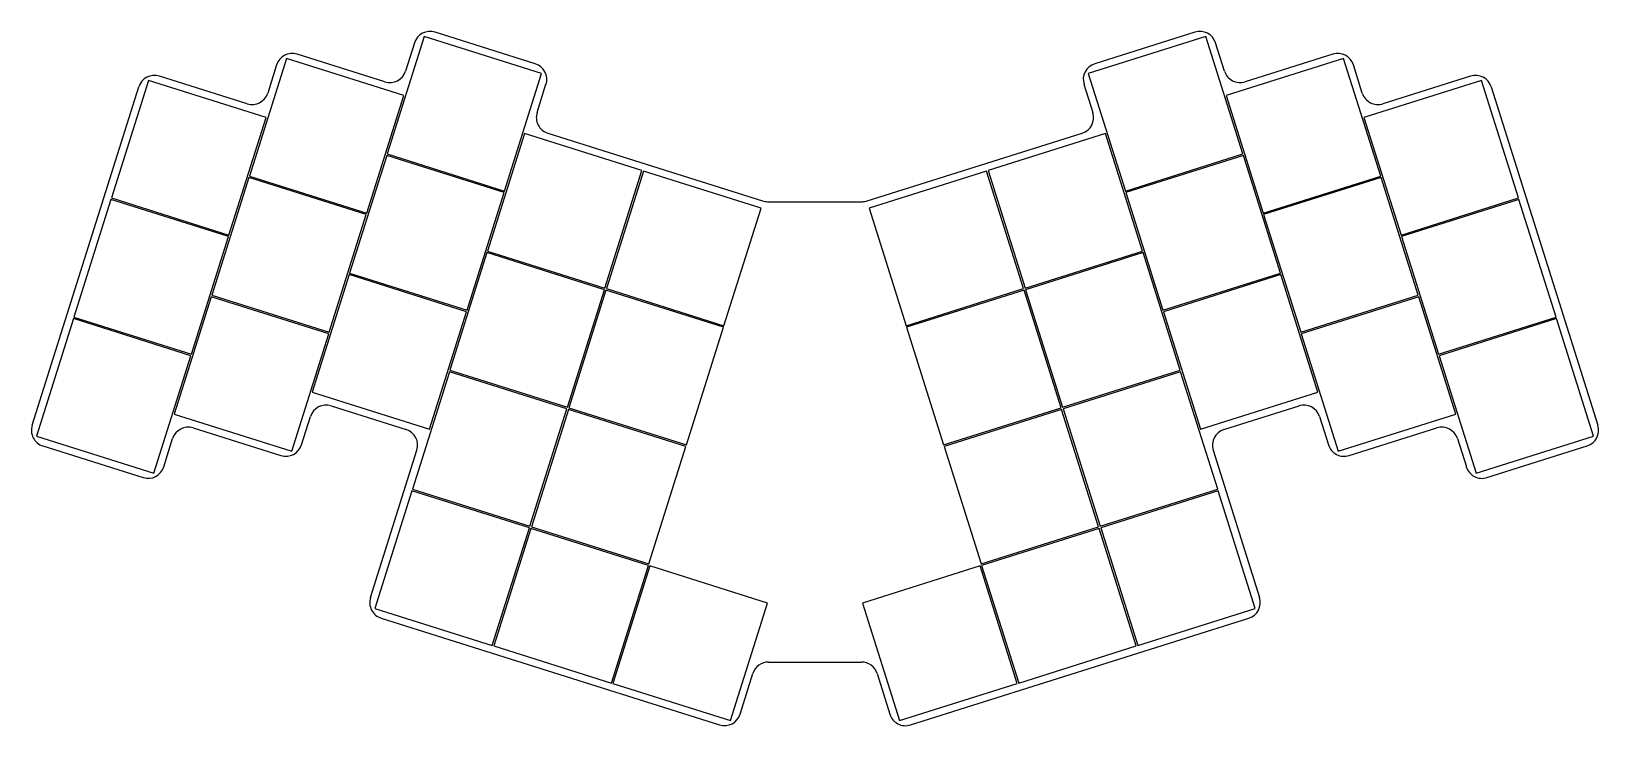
# Model space of a CAD drawing. Header units: millimetres. Extents: x 53 to 291, y -176 to -70.
import ezdxf

# ---------------------------------------------------------------- set-up
doc = ezdxf.new("R2010")
doc.units = ezdxf.units.MM

msp = doc.modelspace()

# ---------------------------------------------------------------- linework, layer by layer
for p, q in [((112.56, -70.75), (106.92, -88.63)), ((130.44, -76.39), (112.56, -70.75)), ((129.47, -74.9), (114.21, -70.09)), ((231.53, -70.75), (213.65, -76.39)), ((229.88, -70.09), (214.63, -74.9)), ((237.17, -88.63), (231.53, -70.75)), ((106.58, -77.64), (93.23, -73.43)), ((111.07, -71.72), (109.72, -76.01)), ((234.37, -76.01), (233.02, -71.72)), ((250.86, -73.43), (237.51, -77.64)), ((91.58, -74.09), (85.95, -91.98)), ((90.1, -75.07), (88.74, -79.36)), ((109.47, -79.73), (91.58, -74.09)), ((252.51, -74.09), (234.63, -79.73)), ((258.15, -91.98), (252.51, -74.09)), ((255.35, -79.36), (254, -75.07)), ((52.88, -129.91), (69.12, -78.41)), ((70.61, -77.44), (64.97, -95.32)), ((88.49, -83.08), (70.61, -77.44)), ((85.61, -80.99), (72.26, -76.78)), ((124.8, -94.27), (130.44, -76.39)), ((129.75, -82.33), (131.1, -78.03)), ((212.99, -78.03), (214.35, -82.33)), ((213.65, -76.39), (219.29, -94.27)), ((273.49, -77.44), (255.61, -83.08)), ((271.84, -76.78), (258.49, -80.99)), ((279.13, -95.32), (273.49, -77.44)), ((274.98, -78.41), (291.21, -129.91)), ((103.83, -97.61), (109.47, -79.73)), ((234.63, -79.73), (240.27, -97.61)), ((82.85, -100.96), (88.49, -83.08)), ((255.61, -83.08), (261.25, -100.96)), ((127.82, -85.52), (122.19, -103.4)), ((145.71, -91.16), (127.82, -85.52)), ((131.38, -85.46), (164.08, -95.77)), ((180.01, -95.77), (212.71, -85.46)), ((216.27, -85.52), (198.39, -91.16)), ((221.91, -103.4), (216.27, -85.52)), ((106.85, -88.87), (101.21, -106.75)), ((124.73, -94.51), (106.85, -88.87)), ((106.92, -88.63), (124.8, -94.27)), ((219.29, -94.27), (237.17, -88.63)), ((237.25, -88.87), (219.37, -94.51)), ((242.89, -106.75), (237.25, -88.87)), ((85.87, -92.21), (80.23, -110.1)), ((103.75, -97.85), (85.87, -92.21)), ((85.95, -91.98), (103.83, -97.61)), ((140.07, -109.04), (145.71, -91.16)), ((145.95, -91.23), (140.31, -109.12)), ((163.83, -96.87), (145.95, -91.23)), ((198.15, -91.23), (180.27, -96.87)), ((203.79, -109.12), (198.15, -91.23)), ((198.39, -91.16), (204.03, -109.04)), ((240.27, -97.61), (258.15, -91.98)), ((258.23, -92.21), (240.34, -97.85)), ((263.86, -110.1), (258.23, -92.21)), ((64.97, -95.32), (82.85, -100.96)), ((119.09, -112.39), (124.73, -94.51)), ((219.37, -94.51), (225, -112.39)), ((261.25, -100.96), (279.13, -95.32)), ((64.89, -95.56), (59.25, -113.44)), ((82.77, -101.2), (64.89, -95.56)), ((158.19, -114.75), (163.83, -96.87)), ((164.83, -95.89), (179.26, -95.89)), ((180.27, -96.87), (185.91, -114.75)), ((279.2, -95.56), (261.32, -101.2)), ((284.84, -113.44), (279.2, -95.56)), ((98.11, -115.73), (103.75, -97.85)), ((240.34, -97.85), (245.98, -115.73)), ((77.14, -119.08), (82.77, -101.2)), ((261.32, -101.2), (266.96, -119.08)), ((122.11, -103.64), (116.47, -121.52)), ((139.99, -109.28), (122.11, -103.64)), ((122.19, -103.4), (140.07, -109.04)), ((204.03, -109.04), (221.91, -103.4)), ((221.98, -103.64), (204.1, -109.28)), ((227.62, -121.52), (221.98, -103.64)), ((101.13, -106.99), (95.5, -124.87)), ((119.02, -112.63), (101.13, -106.99)), ((101.21, -106.75), (119.09, -112.39)), ((225, -112.39), (242.89, -106.75)), ((242.96, -106.99), (225.08, -112.63)), ((248.6, -124.87), (242.96, -106.99)), ((134.36, -127.16), (139.99, -109.28)), ((140.23, -109.35), (134.59, -127.24)), ((158.11, -114.99), (140.23, -109.35)), ((140.31, -109.12), (158.19, -114.75)), ((185.91, -114.75), (203.79, -109.12)), ((203.86, -109.35), (185.98, -114.99)), ((209.5, -127.24), (203.86, -109.35)), ((204.1, -109.28), (209.74, -127.16)), ((80.16, -110.34), (74.52, -128.22)), ((98.04, -115.97), (80.16, -110.34)), ((80.23, -110.1), (98.11, -115.73)), ((245.98, -115.73), (263.86, -110.1)), ((263.94, -110.34), (246.06, -115.97)), ((269.58, -128.22), (263.94, -110.34)), ((59.18, -113.68), (53.54, -131.56)), ((77.06, -119.32), (59.18, -113.68)), ((59.25, -113.44), (77.14, -119.08)), ((113.38, -130.51), (119.02, -112.63)), ((225.08, -112.63), (230.72, -130.51)), ((266.96, -119.08), (284.84, -113.44)), ((284.92, -113.68), (267.03, -119.32)), ((290.55, -131.56), (284.92, -113.68)), ((92.4, -133.86), (98.04, -115.97)), ((152.48, -132.88), (158.11, -114.99)), ((185.98, -114.99), (191.62, -132.88)), ((246.06, -115.97), (251.69, -133.86)), ((71.42, -137.2), (77.06, -119.32)), ((116.47, -121.52), (134.36, -127.16)), ((209.74, -127.16), (227.62, -121.52)), ((267.03, -119.32), (272.67, -137.2)), ((116.4, -121.76), (110.76, -139.64)), ((134.28, -127.4), (116.4, -121.76)), ((227.7, -121.76), (209.82, -127.4)), ((233.34, -139.64), (227.7, -121.76)), ((95.5, -124.87), (113.38, -130.51)), ((230.72, -130.51), (248.6, -124.87)), ((74.52, -128.22), (92.4, -133.86)), ((93.89, -132.88), (95.24, -128.59)), ((98.38, -126.96), (109.82, -130.57)), ((128.64, -145.28), (134.28, -127.4)), ((134.52, -127.48), (128.88, -145.36)), ((152.4, -133.11), (134.52, -127.48)), ((134.59, -127.24), (152.48, -132.88)), ((191.62, -132.88), (209.5, -127.24)), ((209.58, -127.48), (191.69, -133.11)), ((215.21, -145.36), (209.58, -127.48)), ((209.82, -127.4), (215.45, -145.28)), ((234.27, -130.57), (245.72, -126.96)), ((248.86, -128.59), (250.21, -132.88)), ((251.69, -133.86), (269.58, -128.22)), ((77.4, -130.31), (90.75, -134.52)), ((253.34, -134.52), (266.7, -130.31)), ((53.54, -131.56), (71.42, -137.2)), ((54.51, -133.05), (69.77, -137.86)), ((72.91, -136.23), (74.26, -131.94)), ((146.76, -151), (152.4, -133.11)), ((191.69, -133.11), (197.33, -151)), ((269.83, -131.94), (271.19, -136.23)), ((272.67, -137.2), (290.55, -131.56)), ((274.32, -137.86), (289.58, -133.05)), ((104.39, -156.12), (111.45, -133.7)), ((232.64, -133.7), (239.71, -156.12)), ((110.68, -139.88), (105.05, -157.76)), ((128.57, -145.52), (110.68, -139.88)), ((110.76, -139.64), (128.64, -145.28)), ((215.45, -145.28), (233.34, -139.64)), ((233.41, -139.88), (215.53, -145.52)), ((239.05, -157.76), (233.41, -139.88)), ((122.93, -163.4), (128.57, -145.52)), ((128.88, -145.36), (146.76, -151)), ((197.33, -151), (215.21, -145.36)), ((215.53, -145.52), (221.17, -163.4)), ((128.8, -145.6), (123.17, -163.48)), ((146.69, -151.23), (128.8, -145.6)), ((215.29, -145.6), (197.41, -151.23)), ((220.93, -163.48), (215.29, -145.6)), ((141.05, -169.12), (146.69, -151.23)), ((146.93, -151.31), (141.29, -169.19)), ((164.81, -156.95), (146.93, -151.31)), ((197.17, -151.31), (179.29, -156.95)), ((202.81, -169.19), (197.17, -151.31)), ((197.41, -151.23), (203.05, -169.12)), ((159.17, -174.83), (164.81, -156.95)), ((179.29, -156.95), (184.93, -174.83)), ((105.05, -157.76), (122.93, -163.4)), ((106.02, -159.25), (157.52, -175.49)), ((186.58, -175.49), (238.08, -159.25)), ((221.17, -163.4), (239.05, -157.76)), ((123.17, -163.48), (141.05, -169.12)), ((203.05, -169.12), (220.93, -163.48)), ((164.99, -165.93), (179.11, -165.93)), ((141.29, -169.19), (159.17, -174.83)), ((160.66, -173.86), (162.61, -167.67)), ((181.49, -167.67), (183.44, -173.86)), ((184.93, -174.83), (202.81, -169.19))]:
    msp.add_line(p, q)
for centre, start, end in [((113.46, -72.47), 72.5, 162.5), ((230.64, -72.47), 17.5, 107.5), ((92.48, -75.82), 72.5, 162.5), ((251.61, -75.82), 17.5, 107.5), ((107.34, -75.26), 252.5, 342.5), ((128.72, -77.28), 342.5, 72.5), ((215.38, -77.28), 107.5, 197.5), ((236.76, -75.26), 197.5, 287.5), ((71.5, -79.17), 72.5, 162.5), ((272.59, -79.17), 17.5, 107.5), ((86.36, -78.61), 252.5, 342.5), ((257.74, -78.61), 197.5, 287.5), ((132.13, -83.08), 162.5, 252.5), ((211.96, -83.08), 287.5, 17.5), ((164.83, -93.39), 252.5, 270), ((179.26, -93.39), 270, 287.5), ((97.62, -129.34), 72.5, 162.5), ((246.47, -129.34), 17.5, 107.5), ((55.27, -130.67), 162.5, 252.5), ((76.65, -132.69), 72.5, 162.5), ((109.07, -132.95), 342.5, 72.5), ((235.03, -132.95), 107.5, 197.5), ((267.45, -132.69), 17.5, 107.5), ((288.83, -130.67), 287.5, 17.5), ((91.5, -132.13), 252.5, 342.5), ((252.59, -132.13), 197.5, 287.5), ((70.53, -135.48), 252.5, 342.5), ((273.57, -135.48), 197.5, 287.5), ((106.77, -156.87), 162.5, 252.5), ((237.32, -156.87), 287.5, 17.5), ((164.99, -168.43), 90, 162.5), ((179.11, -168.43), 17.5, 90), ((158.27, -173.11), 252.5, 342.5), ((185.82, -173.11), 197.5, 287.5)]:
    msp.add_arc(centre, 2.5, start, end)

doc.saveas('drawing.dxf')
